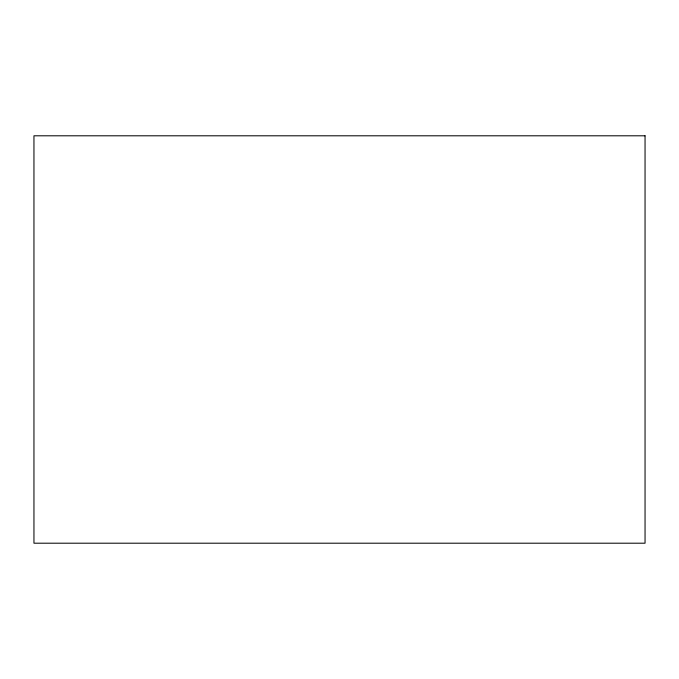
<?xml version="1.0" encoding="UTF-8"?>
<svg xmlns="http://www.w3.org/2000/svg" width="679" height="679" viewBox="0 0 679 679"><rect width="100%" height="100%" fill="white"/><g stroke="black" fill="none" stroke-linecap="round" stroke-linejoin="round"><path stroke-width="1.02" d="M645.05 135.8L33.95 135.8L33.95 543.2L645.05 543.2L645.05 135.8"/></g></svg>
